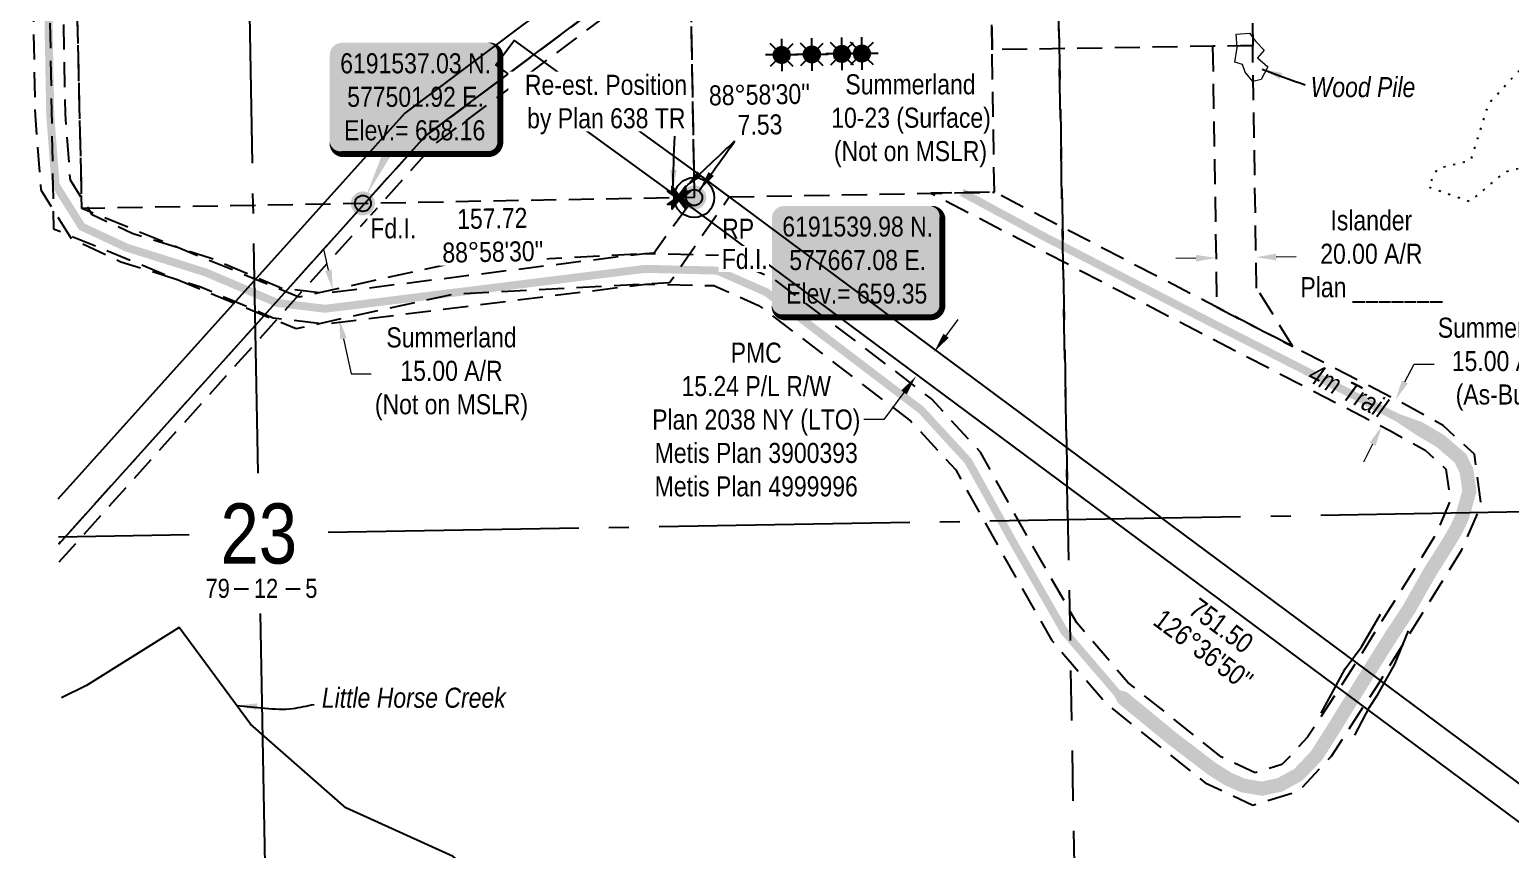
# Model space of a CAD drawing. Extents: x 577208 to 581485, y 6188773 to 6192305.
# Drawn here: x 577336 to 578074, y 6191215 to 6191624 of the extents above; entities that cross this region are included whole.
import ezdxf
from ezdxf.enums import TextEntityAlignment as Align

# ---------------------------------------------------------------- set-up
doc = ezdxf.new("R2010")
doc.units = 0
doc.header["$LTSCALE"] = 5
doc.header["$PDSIZE"] = 5
for name, pattern in [('foc-ACCESSROAD', [3.75, 2.5, -1.25]), ('foc-FLOWLINE', [3.75, 2.5, -1.25]), ('foc-LSD', [8, 5, -3]), ('foc-QUARTERLINE', [33, 25, -3, 2, -3]), ('foc-TOPO', [1, 0.2, -0.8])]:
    doc.linetypes.add(name, pattern=pattern)
doc.layers.get('Defpoints').update_dxf_attribs({"color": 9})
for name, color, linetype in [('10', 1, 'Continuous'), ('35', 37, 'Continuous'), ('9', 3, 'Continuous'), ('AS-ROADS', 254, 'Continuous'), ('C-AR', 13, 'foc-ACCESSROAD'), ('C-WS', 13, 'foc-ACCESSROAD'), ('DETAIL-T', 7, 'Continuous'), ('F-AR', 190, 'foc-ACCESSROAD'), ('F-EZE', 190, 'foc-FLOWLINE'), ('F-RW', 190, 'Continuous'), ('F-WS', 190, 'foc-ACCESSROAD'), ('F-WS-S', 190, 'Continuous'), ('L-BD', 7, 'Continuous'), ('L-MON', 1, 'Continuous'), ('L-QSEC', 8, 'foc-QUARTERLINE'), ('L-SECLBL', 7, 'Continuous'), ('L-SECQ', 8, 'foc-QUARTERLINE'), ('L-SECTION-LSD', 7, 'foc-LSD'), ('P-TXT', 4, 'Continuous'), ('T-LOW-AREA', 48, 'foc-TOPO'), ('T-SLOPE', 48, 'Continuous'), ('T-WATER', 160, 'Continuous'), ('T-WATER-T', 170, 'Continuous')]:
    doc.layers.add(name, color=color, linetype=linetype)
for name, color, linetype, lineweight in [('AS-GENERAL', 48, 'Continuous', 18), ('C-AR-T', 13, 'Continuous', 9), ('F-AR-T', 190, 'Continuous', 9), ('F-RW-T', 190, 'Continuous', 9), ('F-WS-T', 190, 'Continuous', 9), ('T-TEXT', 48, 'Continuous', 18)]:
    doc.layers.add(name, color=color, linetype=linetype, lineweight=lineweight)
doc.styles.add('80', font='ARIALN.TTF', dxfattribs={"height": 10})
doc.styles.add('80CG', font='ARIALN.TTF', dxfattribs={"height": 10})
doc.styles.add('80L', font='ARIALN.TTF', dxfattribs={"height": 10})
doc.styles.add('foc-LtypeFont', font='ARIALN.TTF', dxfattribs={"height": 7.35})
doc.styles.add('SIMPLEX', font='ARIALN.TTF')
doc.linetypes.add('foc-TOPO-flowdirection-NOLINE', pattern='A,0,[">",foc-LtypeFont,S=0.3,R=0,X=0,Y=-0.945],-20,[">",foc-LtypeFont,S=0.3,R=0,X=0,Y=-0.945],0', length=20)
doc.dimstyles.new('Compass 5 000', dxfattribs={"dimscale": 5, "dimtxt": 9, "dimasz": 2, "dimexe": 0.2, "dimexo": 0.0625, "dimgap": 0.5, "dimtad": 0, "dimtih": 1, "dimtoh": 1, "dimzin": 0, "dimdsep": 46, "dimtxsty": '80CG', "dimcen": 0.1, "dimse1": 1, "dimse2": 1, "dimclrd": 256, "dimclrt": 256, "dimaunit": 1, "dimadec": 4, "dimazin": 0, "dimtfac": 0.06, "dimtofl": 0, "dimtmove": 0, "dimatfit": 1, "dimfxl": 0.2, "dimtolj": 1, "dimtzin": 0, "dimlwd": -1, "dimarcsym": 0})

# ---------------------------------------------------------------- blocks, each defined once
blk = doc.blocks.new('L-SECLBL')
at = {"layer": '9', "color": 7}
for p, q in [((-5.08, -27.83), (-12.29, -27.83)), ((20.7, -27.83), (13.5, -27.83))]:
    blk.add_line(p, q, dxfattribs=at)
at = {"layer": '10', "color": 2, "style": 'SIMPLEX'}
blk.add_attdef('SEC', text='', height=30, dxfattribs=at).set_placement((0, 0), align=Align.MIDDLE)
at = {"layer": '10', "color": 5, "style": '80L'}
blk.add_attdef('TWP', text='', height=9.5, dxfattribs=at).set_placement((-14.43, -27.37), align=Align.MIDDLE_RIGHT)
blk.add_attdef('RGE', text='', height=9.5, dxfattribs=at).set_placement((3.62, -27.37), align=Align.MIDDLE_CENTER)
blk.add_attdef('MER', text='', height=9.5, dxfattribs=at).set_placement((23.17, -27.37), align=Align.MIDDLE_LEFT)
blk = doc.blocks.new('*D382')
at = {"layer": 'Defpoints', "color": 0, "transparency": 16777216}
for p in [(578125.96, 6191192.42), (578177.5, 6191173.17), (578168.42, 6191160.93)]:
    blk.add_point(p, dxfattribs=at)
at = {"layer": 'F-RW-T', "transparency": 16777216}
for p, q in [((578141, 6191212.69), (578146.96, 6191220.72)), ((578120.01, 6191184.38), (578101.74, 6191159.75)), ((578101.74, 6191159.75), (578091.74, 6191159.75))]:
    blk.add_line(p, q, dxfattribs=at)
for points in [[(578139.66, 6191213.68), (578142.34, 6191211.69), (578135.04, 6191204.66)], [(578118.67, 6191185.38), (578121.34, 6191183.39), (578125.96, 6191192.42)]]:
    blk.add_solid(points, dxfattribs=at)
at = {"layer": 'F-RW-T', "transparency": 16777216, "insert": (578038.13, 6191159.75), "char_height": 10, "attachment_point": 5, "style": '80CG'}
blk.add_mtext('\\A1;PMC\\P15.24 P/L R/W\\PPlan 2038 NY (LTO)\\PMetis Plan 3900393\\PMetis Plan 4999996', dxfattribs=at)
blk = doc.blocks.new('*D392')
at = {"layer": 'C-AR-T', "transparency": 16777216}
for p, q in [((577917.23, 6191509.7), (577907.23, 6191509.54)), ((577957.22, 6191510.34), (577967.22, 6191510.5))]:
    blk.add_line(p, q, dxfattribs=at)
for points in [[(577917.21, 6191511.37), (577917.26, 6191508.03), (577927.23, 6191509.86)], [(577957.19, 6191512), (577957.25, 6191508.67), (577947.22, 6191510.18)]]:
    blk.add_solid(points, dxfattribs=at)
at = {"layer": 'Defpoints', "color": 0, "transparency": 16777216}
for p in [(577947.22, 6191510.18), (577927.3, 6191505.79), (577947.29, 6191506.11)]:
    blk.add_point(p, dxfattribs=at)
at = {"layer": 'C-AR-T', "transparency": 16777216, "insert": (578004.66, 6191510.5), "char_height": 10, "attachment_point": 5, "style": '80CG'}
blk.add_mtext('\\A1;Islander\\P20.00 A/R\\PPlan _______', dxfattribs=at)
blk = doc.blocks.new('*D394')
at = {"layer": 'Defpoints', "color": 0, "transparency": 16777216}
for p in [(577514.5, 6191500.05), (577517.71, 6191485.41), (577490.09, 6191479.35)]:
    blk.add_point(p, dxfattribs=at)
at = {"layer": 'F-AR-T', "transparency": 16777216}
for p, q in [((577484.73, 6191503.76), (577482.59, 6191513.53)), ((577492.24, 6191469.58), (577496.08, 6191452.05)), ((577496.08, 6191452.05), (577506.08, 6191452.05))]:
    blk.add_line(p, q, dxfattribs=at)
for points in [[(577486.36, 6191504.12), (577483.11, 6191503.4), (577486.88, 6191493.99)], [(577493.86, 6191469.94), (577490.61, 6191469.22), (577490.09, 6191479.35)]]:
    blk.add_solid(points, dxfattribs=at)
at = {"layer": 'F-AR-T', "transparency": 16777216, "insert": (577546.08, 6191452.05), "char_height": 10, "attachment_point": 5, "style": '80CG'}
blk.add_mtext('\\A1;Summerland\\P15.00 A/R\\P(Not on MSLR)', dxfattribs=at)
blk = doc.blocks.new('*D395')
at = {"layer": 'Defpoints', "color": 0, "transparency": 16777216}
for p in [(577514.5, 6191500.05), (577517.71, 6191485.41), (577490.09, 6191479.35)]:
    blk.add_point(p, dxfattribs=at)
at = {"layer": 'F-AR-T', "transparency": 16777216}
for p, q in [((577484.73, 6191503.76), (577482.59, 6191513.53)), ((577492.24, 6191469.58), (577496.08, 6191452.05)), ((577496.08, 6191452.05), (577506.08, 6191452.05))]:
    blk.add_line(p, q, dxfattribs=at)
for points in [[(577486.36, 6191504.12), (577483.11, 6191503.4), (577486.88, 6191493.99)], [(577493.86, 6191469.94), (577490.61, 6191469.22), (577490.09, 6191479.35)]]:
    blk.add_solid(points, dxfattribs=at)
at = {"layer": 'F-AR-T', "transparency": 16777216, "insert": (577546.08, 6191452.05), "char_height": 10, "attachment_point": 5, "style": '80CG'}
blk.add_mtext('\\A1;Summerland\\P15.00 A/R\\P(Not on MSLR)', dxfattribs=at)
blk = doc.blocks.new('*D396')
at = {"layer": 'Defpoints', "color": 0, "linetype": 'Continuous', "transparency": 16777216}
for p in [(578008.01, 6191443.68), (578001.12, 6191430.36), (578009.88, 6191425.83)]:
    blk.add_point(p, dxfattribs=at)
at = {"layer": 'F-AR-T', "transparency": 16777216}
for p, q in [((578021.37, 6191448.03), (578025.97, 6191456.91)), ((578025.97, 6191456.91), (578035.97, 6191456.91)), ((578005.29, 6191416.95), (578000.69, 6191408.07))]:
    blk.add_line(p, q, dxfattribs=at)
at = {"layer": 'F-AR-T', "linetype": 'Continuous', "transparency": 16777216}
for points in [[(578019.89, 6191448.79), (578022.85, 6191447.26), (578016.77, 6191439.14)], [(578003.81, 6191417.71), (578006.77, 6191416.18), (578009.88, 6191425.83)]]:
    blk.add_solid(points, dxfattribs=at)
at = {"layer": 'F-AR-T', "linetype": 'Continuous', "transparency": 16777216, "insert": (578070.26, 6191456.91), "char_height": 10, "attachment_point": 5, "style": '80CG'}
blk.add_mtext('\\A1;Summerland\\P15.00 A/R\\P(As-Built)', dxfattribs=at)
blk = doc.blocks.new('*D398')
at = {"layer": 'Defpoints', "color": 0, "transparency": 16777216}
for p in [(577721, 6191511.76), (577711.93, 6191499.52), (577777.63, 6191450.79)]:
    blk.add_point(p, dxfattribs=at)
at = {"layer": 'F-RW-T', "transparency": 16777216}
for p, q in [((577792.66, 6191471.06), (577798.62, 6191479.09)), ((577771.67, 6191442.76), (577761.62, 6191429.2)), ((577761.62, 6191429.2), (577751.62, 6191429.2))]:
    blk.add_line(p, q, dxfattribs=at)
for points in [[(577791.32, 6191472.05), (577794, 6191470.06), (577786.7, 6191463.02)], [(577770.33, 6191443.75), (577773.01, 6191441.76), (577777.63, 6191450.79)]]:
    blk.add_solid(points, dxfattribs=at)
at = {"layer": 'F-RW-T', "transparency": 16777216, "insert": (577698.01, 6191429.2), "char_height": 10, "attachment_point": 5, "style": '80CG'}
blk.add_mtext('\\A1;PMC\\P15.24 P/L R/W\\PPlan 2038 NY (LTO)\\PMetis Plan 3900393\\PMetis Plan 4999996', dxfattribs=at)
blk = doc.blocks.new('GAS')
h = blk.add_hatch(color=255)
h.dxf.hatch_style = 1
edge = h.paths.add_edge_path()
edge.add_arc((0, 0), 0.9, 0, 360)
for p, q in [((0, 0.81), (0, 1.62)), ((-0.81, 0), (-1.62, 0)), ((-0.57, 0.57), (-1.14, 1.14)), ((0.57, 0.57), (1.14, 1.14)), ((1.62, 0), (0.81, 0)), ((-0.57, -0.57), (-1.14, -1.14)), ((0, -0.81), (0, -1.62)), ((1.14, -1.14), (0.57, -0.57))]:
    blk.add_line(p, q)
blk.add_circle((0, 0), 0.8)
blk = doc.blocks.new('fdia')
at = {"color": 255, "const_width": 1}
blk.add_lwpolyline([(-0.5, 0, 1), (0.5, 0, 1)], format="xyb", close=True, dxfattribs=at)
blk = doc.blocks.new('Fdiaa')
blk.add_blockref('fdia', (0, 0))
blk = doc.blocks.new('fdib')
at = {"color": 1, "const_width": 1.6}
blk.add_lwpolyline([(-0.4, 0, 1), (0.4, 0, 1)], format="xyb", close=True, dxfattribs=at)
at = {"color": 1}
blk.add_circle((0, 0), 0.8, dxfattribs=at)
blk = doc.blocks.new('Fdibb')
blk.add_blockref('fdib', (0, 0))
blk = doc.blocks.new('fdicc')
for name in ['Fdibb', 'Fdiaa']:
    blk.add_blockref(name, (0, 0))
blk = doc.blocks.new('FDI')
blk.add_blockref('fdicc', (0, 0))
blk = doc.blocks.new('TEMP')
h = blk.add_hatch(color=255)
h.dxf.hatch_style = 1
h.paths.add_polyline_path([(0, 0.25), (-0.67, 1.15), (-0.67, 0.67), (-1.15, 0.67), (-0.25, 0), (-1.15, -0.67), (-0.67, -0.67), (-0.67, -1.15), (0, -0.25), (0.67, -1.15), (0.67, -0.67), (1.15, -0.67), (0.25, 0), (1.15, 0.67), (0.67, 0.67), (0.67, 1.15)])
h.paths.add_polyline_path([(0.57, 0.85), (0.57, 0.57), (0.85, 0.57), (0.08, 0), (0.85, -0.57), (0.57, -0.57), (0.57, -0.85), (0, -0.08), (-0.57, -0.85), (-0.57, -0.57), (-0.85, -0.57), (-0.08, 0), (-0.85, 0.57), (-0.57, 0.57), (-0.57, 0.85), (0, 0.08)], flags=16)
h = blk.add_hatch(color=1)
h.dxf.hatch_style = 1
h.paths.add_polyline_path([(0, 0.08), (-0.57, 0.85), (-0.57, 0.57), (-0.85, 0.57), (-0.08, 0), (-0.85, -0.57), (-0.57, -0.57), (-0.57, -0.85), (0, -0.08), (0.57, -0.85), (0.57, -0.57), (0.85, -0.57), (0.08, 0), (0.85, 0.57), (0.57, 0.57), (0.57, 0.85)])
at = {"color": 1}
for p, q in [((-0.08, 0), (0.08, 0)), ((0, 0.08), (0, -0.08))]:
    blk.add_line(p, q, dxfattribs=at)
at = {"color": 255, "flags": 128}
blk.add_lwpolyline([(-0.25, 0), (-1.15, 0.67), (-0.67, 0.67), (-0.67, 1.15), (0, 0.25), (0.67, 1.15), (0.67, 0.67), (1.15, 0.67), (0.25, 0), (1.15, -0.67), (0.67, -0.67), (0.67, -1.15), (0, -0.25), (-0.67, -1.15), (-0.67, -0.67), (-1.15, -0.67)], close=True, dxfattribs=at)
at = {"color": 1, "flags": 128}
blk.add_lwpolyline([(-0.08, 0), (-0.85, 0.57), (-0.57, 0.57), (-0.57, 0.85), (0, 0.08), (0.57, 0.85), (0.57, 0.57), (0.85, 0.57), (0.08, 0), (0.85, -0.57), (0.57, -0.57), (0.57, -0.85), (0, -0.08), (-0.57, -0.85), (-0.57, -0.57), (-0.85, -0.57)], close=True, dxfattribs=at)
blk = doc.blocks.new('*U432')
at = {"layer": '35', "color": 3}
blk.add_circle((0, 0), 10, dxfattribs=at)
at = {"layer": '35', "color": 3, "style": '80'}
blk.add_attdef('RP_001', (13.99, -20.57), '', height=10, dxfattribs=at)
blk = doc.blocks.new('*U435')
h = blk.add_hatch(color=254)
edge = h.paths.add_edge_path()
edge.add_line((-36.5, -28.5), (36.5, -28.5))
edge.add_arc((36.5, -22.5), 6, 270, 360)
edge.add_line((42.5, -22.5), (42.5, 21))
edge.add_arc((36.5, 21), 6, 0, 90)
edge.add_line((36.5, 27), (-36.5, 27))
edge.add_arc((-36.5, 21), 6, 90, 180)
edge.add_line((-42.5, 21), (-42.5, -22.5))
edge.add_arc((-36.5, -22.5), 6, 180, 270)
at = {"color": 1, "flags": 128}
blk.add_lwpolyline([(-36.5, -28.5, 3, 3, 0), (36.5, -28.5, 3, 3, 0.414214), (42.5, -22.5, 3, 3, 0), (42.5, 21, 3, 0, 0.414214), (36.5, 27, 0, 0, 0), (-36.5, 27, 0, 0, 0.414214), (-42.5, 21, 0, 0, 0), (-42.5, -22.5, 0, 3, 0.414214)], format="xyseb", close=True, dxfattribs=at)
blk.add_lwpolyline([(-36.39, -11.93, 0, 10, 0), (0, 0, 5, 5, 0)], format="xyseb", dxfattribs=at)
at = {"color": 1, "style": '80'}
blk.add_attdef('ENTER_TEXT_001', (-35.99, -5), '', height=10, dxfattribs=at)
blk = doc.blocks.new('*U436')
h = blk.add_hatch(color=254)
edge = h.paths.add_edge_path()
edge.add_line((-36.5, -28.5), (36.5, -28.5))
edge.add_arc((36.5, -22.5), 6, 270, 360)
edge.add_line((42.5, -22.5), (42.5, 21))
edge.add_arc((36.5, 21), 6, 0, 90)
edge.add_line((36.5, 27), (-36.5, 27))
edge.add_arc((-36.5, 21), 6, 90, 180)
edge.add_line((-42.5, 21), (-42.5, -22.5))
edge.add_arc((-36.5, -22.5), 6, 180, 270)
at = {"color": 1, "flags": 128}
blk.add_lwpolyline([(-36.5, -28.5, 3, 3, 0), (36.5, -28.5, 3, 3, 0.414214), (42.5, -22.5, 3, 3, 0), (42.5, 21, 3, 0, 0.414214), (36.5, 27, 0, 0, 0), (-36.5, 27, 0, 0, 0.414214), (-42.5, 21, 0, 0, 0), (-42.5, -22.5, 0, 3, 0.414214)], format="xyseb", close=True, dxfattribs=at)
blk.add_lwpolyline([(-24.43, -49.5, 0, 10, 0), (0, 0, 5, 5, 0)], format="xyseb", dxfattribs=at)
at = {"color": 1, "style": '80'}
blk.add_attdef('ENTER_TEXT_001', (-35.99, -5), '', height=10, dxfattribs=at)
blk = doc.blocks.new('*D479')
at = {"layer": 'Defpoints', "color": 0, "transparency": 16777216}
for p in [(577663.63, 6191687.49), (577638.64, 6191668.78), (577647.77, 6191656.58)]:
    blk.add_point(p, dxfattribs=at)
at = {"layer": 'F-RW-T', "transparency": 16777216}
for p, q in [((577647.81, 6191708.61), (577637.81, 6191708.61)), ((577657.63, 6191695.49), (577647.81, 6191708.61)), ((577678.75, 6191667.29), (577684.75, 6191659.28))]:
    blk.add_line(p, q, dxfattribs=at)
for points in [[(577658.97, 6191696.49), (577656.3, 6191694.49), (577663.63, 6191687.49)], [(577680.09, 6191668.29), (577677.42, 6191666.29), (577672.76, 6191675.29)]]:
    blk.add_solid(points, dxfattribs=at)
at = {"layer": 'F-RW-T', "transparency": 16777216, "insert": (577585.38, 6191708.61), "char_height": 10, "attachment_point": 5, "style": '80CG'}
blk.add_mtext('\\A1;PMC\\P15.24 P/L R/W^JPlan 15 NY (LTO)\\PMetis Plan 3900430\\PMetis Plan 4999997', dxfattribs=at)

msp = doc.modelspace()

# ---------------------------------------------------------------- linework, layer by layer
at = {"layer": 'AS-GENERAL', "flags": 128}
msp.add_lwpolyline([(577947.104, 6191617.766), (577951.173, 6191613.556), (577947.842, 6191609.605), (577953.06, 6191605.205), (577949.712, 6191598.825), (577945.566, 6191597.818), (577941.775, 6191602.515), (577940.368, 6191606.38), (577936.569, 6191607.53), (577937.81, 6191614.833), (577937.245, 6191621.384), (577943.994, 6191621.908)], close=True, dxfattribs=at)
at = {"layer": 'AS-ROADS', "flags": 128}
msp.add_lwpolyline([(577800.573, 6191542.576, 3.998, 3.998, 0), (577841.024, 6191520.76, 3.998, 3.998, 0), (577926.922, 6191476.522, 3.998, 3.998, 0), (578017.345, 6191430.408, 3.998, 3.998, 0), (578017.345, 6191430.408, 4, 7, 0), (578028.396, 6191424.838, 7, 7, 0), (578039.088, 6191418.516, 7, 7, 0), (578049.062, 6191409.94, 7, 7, 0), (578052.153, 6191403.557, 7, 7, 0), (578053.512, 6191393.451, 7, 7, 0), (578050.049, 6191380.986, 7, 7, 0), (578047.309, 6191375.033, 7, 7, 0), (578044.076, 6191369.347, 7, 7, 0), (578033.664, 6191352.791, 7, 7, 0), (578023.455, 6191334.762, 7, 7, 0), (578013.958, 6191320.338, 7, 7, 0), (578006.93, 6191309.114, 7, 7, 0), (578000.259, 6191298.356, 7, 7, 0), (577992.213, 6191285.396, 7, 7, 0), (577985.701, 6191274.774, 7, 7, 0), (577977.366, 6191261.631, 7, 7, 0), (577968.277, 6191252.112, 7, 7, 0), (577959.049, 6191247.062, 7, 7, 0), (577950.188, 6191245.124, 7, 7, 0), (577940.683, 6191246.717, 7, 7, 0), (577933.413, 6191249.9, 7, 7, 0), (577925.181, 6191255.068, 7, 7, 0), (577905.555, 6191270.037, 7, 7, 0), (577880.438, 6191290.686, 7, 4, 0), (577878.056, 6191292.654, 3.998, 3.998, 0), (577851.654, 6191323.457, 3.998, 3.998, 0), (577826.727, 6191366.963, 3.998, 3.998, 0), (577803.644, 6191408.586, 3.998, 3.998, 0), (577780.208, 6191434.07, 3.998, 3.998, 0), (577703.073, 6191492.761, 3.998, 3.998, 0), (577678.575, 6191503.546, 3.998, 3.998, 0), (577642.615, 6191504.411, 3.998, 3.998, 0), (577483.06, 6191484.506, 3.998, 3.998, 0), (577459.197, 6191487.415, 3.998, 3.998, 0), (577423.731, 6191502.563, 3.998, 3.998, 0), (577384.064, 6191515.037, 3.998, 3.998, 0), (577361.749, 6191525.479, 3.998, 3.998, 0), (577348.696, 6191546.29, 3.998, 3.998, 0), (577346.048, 6191581.384, 3.998, 3.998, 0), (577344.935, 6191640.831, 3.998, 3.998, 0)], format="xyseb", dxfattribs=at)
at = {"layer": 'C-AR'}
msp.add_lwpolyline([(577965.518, 6191465.667), (577947.446, 6191494.843), (577945.53, 6191615.715), (577925.541, 6191615.398), (577927.604, 6191485.285)], close=True, dxfattribs=at)
at = {"layer": 'C-WS'}
msp.add_lwpolyline([(577945.536, 6191615.733), (577815.608, 6191613.659), (577815.13, 6191643.642), (577945.058, 6191645.716)], close=True, dxfattribs=at)
at = {"layer": 'F-AR'}
msp.add_line((577796.796, 6191542.342), (577804.95, 6191542.487), dxfattribs=at)
at = {"layer": 'F-AR', "flags": 128}
for points in [[(577337.567, 6191658.799), (577337.377, 6191640.8), (577338.497, 6191581.029), (577341.301, 6191543.858), (577356.53, 6191519.578), (577381.317, 6191507.979), (577421.107, 6191495.467), (577457.216, 6191480.044), (577483.071, 6191476.892), (577642.994, 6191496.843), (577676.899, 6191496.027), (577699.209, 6191486.205), (577775.099, 6191428.462), (577797.472, 6191404.134), (577820.144, 6191363.252), (577845.452, 6191319.081), (577872.784, 6191287.193), (577921.846, 6191248.062), (577945.649, 6191236.899), (577968.384, 6191243.89), (577984.807, 6191261.435), (578008.873, 6191298.489), (578049.853, 6191364.246), (578059.508, 6191386.63), (578056.114, 6191411.905), (578040.445, 6191426.262), (578020.79, 6191437.066), (577816.741, 6191542.691), (577785.129, 6191542.126), (578013.9, 6191423.75), (578031.569, 6191413.923), (578041.883, 6191404.473), (578043.992, 6191388.767), (578036.443, 6191371.266), (577996.138, 6191306.592), (577972.876, 6191270.775), (577960.109, 6191257.136), (577946.782, 6191253.038), (577929.866, 6191260.971), (577883.314, 6191298.101), (577857.84, 6191327.821), (577833.293, 6191370.664), (577809.8, 6191413.027), (577785.303, 6191439.663), (577706.927, 6191499.299), (577680.247, 6191511.045), (577642.237, 6191511.959), (577483.049, 6191492.1), (577461.172, 6191494.767), (577426.348, 6191509.641), (577386.804, 6191522.076), (577366.954, 6191531.364), (577356.071, 6191548.716), (577353.579, 6191581.738), (577352.473, 6191640.862), (577352.659, 6191658.641)], [(577666.856, 6191553.461), (577667.095, 6191539.999), (577646.884, 6191512.131), (577544.98, 6191506.744), (577470.055, 6191490.301), (577361.839, 6191534.536), (577359.273, 6191645.378), (577335.761, 6191651.056), (577345.657, 6191638.715), (577347.71, 6191524.435), (577468.688, 6191474.65), (577546.996, 6191491.836), (577654.821, 6191497.536), (577684.491, 6191540.313), (577666.856, 6191553.461)]]:
    msp.add_lwpolyline(points, dxfattribs=at)
at = {"layer": 'F-EZE', "flags": 128}
for points in [[(578500.902, 6192295.415), (578222.481, 6192086.952), (577533.072, 6191570.69), (577350.277, 6191367.15)], [(577350.439, 6191358.204), (577537.208, 6191566.169), (578226.136, 6192082.071), (578511.317, 6192295.596)]]:
    msp.add_lwpolyline(points, dxfattribs=at)
at = {"layer": 'F-RW', "flags": 128}
for points in [[(578474.881, 6192294.963), (578213.35, 6192099.146), (577522.741, 6191581.985), (577349.874, 6191389.499)], [(577350.277, 6191367.15), (577533.072, 6191570.69), (578222.481, 6192086.952), (578500.902, 6192295.415)]]:
    msp.add_lwpolyline(points, dxfattribs=at)
msp.add_lwpolyline([(577659.462, 6191539.846), (577568.215, 6191606.114), (577577.29, 6191618.35), (577668.547, 6191552.073), (578261.699, 6191111.36), (578262.2, 6191092.009)], close=True, dxfattribs=at)
at = {"layer": 'F-WS'}
for p, q in [((577664.915, 6191662.806), (577666.856, 6191553.461)), ((577815.13, 6191643.642), (577815.608, 6191613.659)), ((577816.741, 6191542.691), (577815.608, 6191613.666)), ((577684.491, 6191540.313), (577666.856, 6191553.461)), ((577684.491, 6191540.313), (577816.73, 6191542.696))]:
    msp.add_line(p, q, dxfattribs=at)
at = {"layer": 'F-WS', "flags": 128}
msp.add_lwpolyline([(577663.325, 6191752.39), (577667.095, 6191539.999), (577361.84, 6191534.519), (577356.957, 6191745.365), (577663.325, 6191752.39)], dxfattribs=at)
at = {"layer": 'L-QSEC'}
for p, q in [((577435.481, 6192176.973), (577449.475, 6191402.435)), ((577484.567, 6191373.034), (578256.673, 6191386.344)), ((577350.213, 6191370.718), (577415.295, 6191371.84)), ((577450.74, 6191332.446), (577464.553, 6190567.906))]:
    msp.add_line(p, q, dxfattribs=at)
at = {"layer": 'L-SECQ'}
for p, q in [((577435.48, 6192176.973), (577449.475, 6191402.435)), ((577484.567, 6191373.034), (578256.673, 6191386.344)), ((577350.213, 6191370.718), (577415.295, 6191371.84)), ((577450.74, 6191332.446), (577464.553, 6190567.906))]:
    msp.add_line(p, q, dxfattribs=at)
at = {"layer": 'L-SECTION-LSD'}
for p, q in [((577838.722, 6192183.97), (577867.966, 6190574.815)), ((577853.345, 6191379.391), (577838.722, 6192183.97))]:
    msp.add_line(p, q, dxfattribs=at)
at = {"layer": 'T-LOW-AREA', "flags": 128}
msp.add_lwpolyline([(578247.371, 6191494.385), (578225.865, 6191504.741), (578200.266, 6191520.035), (578173.171, 6191540.099), (578154.817, 6191568.364), (578134.753, 6191598.16), (578115.416, 6191610.833), (578083.924, 6191609.352), (578062.907, 6191586.405), (578054.002, 6191558.328), (578037.515, 6191554.293), (578032.92, 6191545.318), (578053.898, 6191538.089), (578071.526, 6191552.909), (578096.366, 6191559.207), (578130.235, 6191543.249), (578146.776, 6191536.338), (578170.125, 6191522.719), (578195.491, 6191510.582), (578224.381, 6191493.835), (578247.213, 6191483.021)], dxfattribs=at)
at = {"layer": 'T-SLOPE', "flags": 128}
for points in [[(577979.681, 6191282.757), (577985.876, 6191294.132), (577991.633, 6191304.86), (577999.766, 6191315.824), (578009.164, 6191332.236)], [(577996.43, 6191271.891), (578003.813, 6191285.832), (578007.893, 6191292.148), (578016.351, 6191307.276), (578023.253, 6191323.838)]]:
    msp.add_lwpolyline(points, dxfattribs=at)
at = {"layer": 'T-WATER', "flags": 128}
msp.add_lwpolyline([(577560.925, 6191098.717), (577569.098, 6191150.301), (577572.032, 6191190.212), (577546.87, 6191211.377), (577493.35, 6191235.535), (577445.881, 6191277.269), (577410.376, 6191325.525), (577364.19, 6191296.633), (577351.662, 6191290.425)], dxfattribs=at)
at = {"layer": 'T-WATER', "linetype": 'foc-TOPO-flowdirection-NOLINE', "flags": 128}
msp.add_lwpolyline([(577560.925, 6191098.717), (577569.098, 6191150.301), (577572.032, 6191190.212), (577546.87, 6191211.377), (577493.35, 6191235.535), (577445.881, 6191277.269), (577410.376, 6191325.525), (577364.19, 6191296.633), (577351.662, 6191290.425)], dxfattribs=at)

# ---------------------------------------------------------------- block references
at = {"layer": 'DETAIL-T'}
ref = msp.add_blockref('*U436', (577527.917, 6191590.161), dxfattribs=at)
ref.add_attrib('ENTER_TEXT_001', '6191537.03 N.', (577490.621, 6191601.933), dxfattribs={"layer": '0', "color": 1, "height": 10, "style": '80'})
ref.add_attrib('ENTER_TEXT_002', '577501.92 E.', (577494.097, 6191585.225), dxfattribs={"layer": '0', "color": 1, "height": 10, "style": '80'})
ref.add_attrib('ENTER_TEXT_003', 'Elev.= 658.16', (577492.542, 6191568.518), dxfattribs={"layer": '0', "color": 1, "height": 10, "style": '80'})
ref = msp.add_blockref('*U435', (577748.318, 6191508.742), dxfattribs=at)
ref.add_attrib('ENTER_TEXT_001', '6191539.98 N.', (577711.023, 6191520.514), dxfattribs={"layer": '0', "color": 1, "height": 10, "style": '80'})
ref.add_attrib('ENTER_TEXT_002', '577667.08 E.', (577714.498, 6191503.806), dxfattribs={"layer": '0', "color": 1, "height": 10, "style": '80'})
ref.add_attrib('ENTER_TEXT_003', 'Elev.= 659.35', (577712.909, 6191487.099), dxfattribs={"layer": '0', "color": 1, "height": 10, "style": '80'})
at = {"layer": 'F-WS-S', "xscale": 5.000000000000012, "yscale": 5.000000000000012, "zscale": 5.000000000000012}
for p in [(577710.699, 6191611.087), (577725.718, 6191611.356), (577740.738, 6191611.626), (577750.689, 6191611.804)]:
    msp.add_blockref('GAS', p, dxfattribs=at)
at = {"layer": 'L-MON'}
for name, p, xscale, yscale, zscale in [('TEMP', (577659.462, 6191539.846), 4.997868300000011, 4.997868300000011, 4.997868300000011), ('FDI', (577667.075, 6191539.982), 5.000000000000012, 5.000000000000012, 5.000000000000012), ('FDI', (577501.916, 6191537.026), 5.000000000000012, 5.000000000000012, 5.000000000000012)]:
    msp.add_blockref(name, p, dxfattribs=dict(at, xscale=xscale, yscale=yscale, zscale=zscale))
at = {"layer": 'L-SECLBL'}
msp.add_blockref('L-SECLBL', (577450.017, 6191372.439), dxfattribs=at).add_auto_attribs({'SEC': '23', 'TWP': '79', 'RGE': '12', 'MER': '5'})
at = {"layer": 'P-TXT', "xscale": 0.99957366, "yscale": 0.99957366, "zscale": 0.99957366}
msp.add_blockref('*U432', (577667.075, 6191539.982), dxfattribs=at).add_auto_attribs({'RP_001': 'RP'})

# ---------------------------------------------------------------- texts
at = {"layer": 'F-WS-T', "insert": (577733.422, 6191601.455), "char_height": 9.99574, "attachment_point": 1, "style": '80L'}
msp.add_mtext_dynamic_manual_height_columns('\\pi9.0252;Summerland\\P\\pi1.9853;10-23 (Surface)\\P\\pi3.3183;(Not on MSLR)', width=81.60455, gutter_width=50, heights=[0], dxfattribs=at)
at = {"layer": 'L-BD', "style": '80L'}
for s, height, rotation, p in [("88°58'30''", 9.9957, 1.0254, (577699.617, 6191591.334)), ('7.53', 9.9957, 1.0254, (577699.885, 6191576.343)), ('751.50', 9.9957, 323.3875, (577929.865, 6191326.482)), ("126°36'50''", 9.99574, 323.3875, (577920.923, 6191314.447))]:
    msp.add_text(s, height=height, rotation=rotation, dxfattribs=at).set_placement(p, align=Align.MIDDLE)
at = {"layer": 'T-TEXT', "insert": (577974.409, 6191600.053), "char_height": 9.99574, "attachment_point": 1, "style": '80L'}
msp.add_mtext_dynamic_manual_height_columns('{\\fArial Narrow|b0|i1|c0|p34;Wood Pile}', width=52.01983, gutter_width=50, heights=[0], dxfattribs=at)
at = {"layer": 'T-TEXT', "insert": (577969.618, 6191461.403), "char_height": 9.99574, "attachment_point": 1, "rotation": 332.640835, "style": '80L'}
msp.add_mtext_dynamic_manual_height_columns('\\pi8.168;{\\fArial Narrow|b0|i1|c0|p34;4m Trail}', width=57.64853, gutter_width=50, heights=[0], dxfattribs=at)
at = {"layer": 'T-WATER-T', "insert": (577481.445, 6191295.501), "char_height": 10, "attachment_point": 1, "style": '80L'}
msp.add_mtext_dynamic_manual_height_columns('{\\fArial Narrow|b0|i1|c0|p34;Little Horse Creek}', width=92.38513, gutter_width=50, heights=[0], dxfattribs=at)

# ---------------------------------------------------------------- dimensions: what is measured, and where the dimension line sits
at = {"layer": 'C-AR-T'}
dim = msp.add_aligned_dim(p1=(577927.297, 6191505.789), p2=(577947.286, 6191506.108), distance=4.07, text='Islander\\P20.00 A/R\\PPlan _______', dimstyle='Compass 5 000', dxfattribs=at)
dim.commit()
dim.dimension.update_dxf_attribs({"geometry": '*D392', "text_midpoint": (578004.664, 6191510.497)})
at = {"layer": 'F-AR-T', "linetype": 'Continuous'}
dim = msp.add_linear_dim(base=(578009.883, 6191425.828), p1=(578008.013, 6191443.678), p2=(578001.123, 6191430.361), angle=242.640835, text='Summerland\\P15.00 A/R\\P(As-Built)', dimstyle='Compass 5 000', dxfattribs=at)
dim.commit()
dim.dimension.update_dxf_attribs({"geometry": '*D396', "text_midpoint": (578070.256, 6191456.907), "dimtype": 161})
at = {"layer": 'F-RW-T'}
for base, p1, p2, angle, text, picture, middle in [((577663.628, 6191687.487), (577647.775, 6191656.585), (577638.644, 6191668.778), 126.827607, 'PMC\\P15.24 P/L R/W^JPlan 15 NY (LTO)\\PMetis Plan 3900430\\PMetis Plan 4999997', '*D479', (577585.375, 6191708.61)), ((577777.628, 6191450.789), (577721.003, 6191511.755), (577711.927, 6191499.52), 233.435041, 'PMC\\P15.24 P/L R/W\\PPlan 2038 NY (LTO)\\PMetis Plan 3900393\\PMetis Plan 4999996', '*D398', (577698.01, 6191429.2)), ((578125.963, 6191192.415), (578177.496, 6191173.167), (578168.417, 6191160.926), 233.435041, 'PMC\\P15.24 P/L R/W\\PPlan 2038 NY (LTO)\\PMetis Plan 3900393\\PMetis Plan 4999996', '*D382', (578038.133, 6191159.755))]:
    dim = msp.add_linear_dim(base=base, p1=p1, p2=p2, angle=angle, text=text, dimstyle='Compass 5 000', dxfattribs=at)
    dim.commit()
    dim.dimension.update_dxf_attribs({"geometry": picture, "text_midpoint": middle, "dimtype": 161})

# ---------------------------------------------------------------- leaders
at = {"layer": 'L-BD', "path_type": 1}
for points in [[(577662.547, 6191544.989), (577687.399, 6191568.213)], [(577669.681, 6191543.61), (577687.399, 6191568.213)]]:
    msp.add_leader(points, dimstyle='Compass 5 000', override={"dimgap": 0.5, "dimtad": 0}, dxfattribs=at)
at = {"layer": 'T-TEXT', "path_type": 1}
msp.add_leader([(577950.252, 6191604.013), (577971.649, 6191596.132)], dimstyle='Compass 5 000', override={"dimgap": 0.5, "dimtad": 0}, dxfattribs=at)
at = {"layer": 'T-WATER-T', "path_type": 1}
msp.add_leader([(577439.048, 6191286.556), (577467.015, 6191285.158), (577477.589, 6191287.158)], dimstyle='Compass 5 000', override={"dimgap": 0.5, "dimtad": 0}, dxfattribs=at)

# ---------------------------------------------------------------- next in the draw order: texts
at = {"layer": 'L-BD', "insert": (577566.325, 6191534.573), "char_height": 9.99574, "width": 50.55556, "attachment_point": 2, "rotation": 1.0254, "style": '80L', "bg_fill": 3, "box_fill_scale": 1.15, "bg_fill_color": 256, "bg_fill_true_color": 256, "bg_fill_transparency": 0}
msp.add_mtext("157.72 88°58'30''", dxfattribs=at)
at = {"layer": 'L-MON', "attachment_point": 1, "style": '80L', "bg_fill": 3, "box_fill_scale": 1.15, "bg_fill_color": 256, "bg_fill_true_color": 256, "bg_fill_transparency": 0}
for s, width, insert, char_height in [('\\pi6.8391;Re-est. Position\\P\\pi7.9437;by Plan 638 TR', 85.98677, (577575.854, 6191601.193), 9.99574), ('Fd.I.', 22.04407, (577505.609, 6191529.641), 9.9957), ('Fd.I.', 22.04407, (577680.811, 6191514.367), 9.9957)]:
    msp.add_mtext_dynamic_manual_height_columns(s, width=width, gutter_width=50, heights=[0], dxfattribs=dict(at, insert=insert, char_height=char_height))

# ---------------------------------------------------------------- next in the draw order: dimensions: what is measured, and where the dimension line sits
at = {"layer": 'F-AR-T'}
for picture in ['*D394', '*D395']:
    dim = msp.add_linear_dim(base=(577490.092, 6191479.347), p1=(577514.501, 6191500.055), p2=(577517.715, 6191485.41), angle=282.3778, text='Summerland\\P15.00 A/R\\P(Not on MSLR)', dimstyle='Compass 5 000', dxfattribs=at)
    dim.commit()
    dim.dimension.update_dxf_attribs({"geometry": picture, "text_midpoint": (577546.083, 6191452.047), "dimtype": 161})

# ---------------------------------------------------------------- next in the draw order: leaders
at = {"layer": 'L-MON', "path_type": 1}
msp.add_leader([(577656.43, 6191543.74), (577657.351, 6191570.653)], dimstyle='Compass 5 000', override={"dimgap": 0.5, "dimtad": 0}, dxfattribs=at)

doc.saveas('drawing.dxf')
